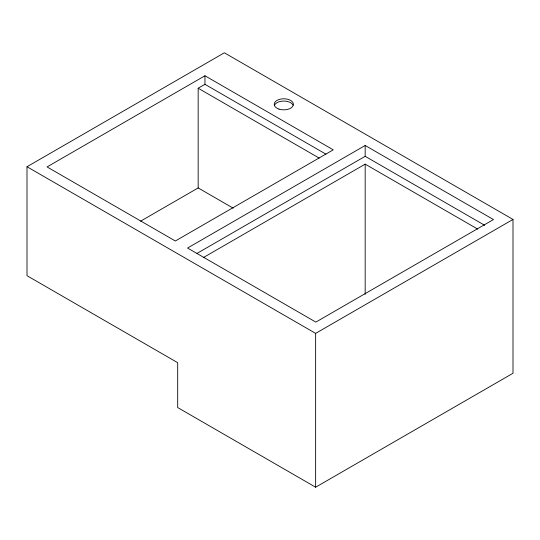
<?xml version="1.0" encoding="UTF-8"?>
<svg xmlns="http://www.w3.org/2000/svg" width="540" height="540" viewBox="0 0 540 540"><rect width="100%" height="100%" fill="white"/><g stroke="black" fill="none" stroke-linecap="round" stroke-linejoin="round"><path stroke-width="0.81" d="M27 166.739L224.363 52.792L513 219.436L513 373.262L315.637 487.208L177.687 407.558L177.687 362.698L27 275.697L27 166.739L315.637 333.382L513 219.436M204.95 75.769L47.061 166.928L175.345 240.989L333.234 149.83L204.95 75.769L204.95 84.314L325.944 154.17M140.582 221.177L198.167 187.934L198.167 88.229L204.95 84.314M365.175 145.483L187.556 248.036L315.839 322.103L493.459 219.55L365.175 145.483L365.175 156.31L197.019 253.395M203.31 257.6L365.175 164.147L477.698 229.109M365.175 156.31L484.718 225.322M198.167 88.229L319.16 158.085M198.167 187.934L233.152 208.136M365.175 164.147L365.175 294.415M315.637 333.382L315.637 487.208M274.529 105.158A9.592 5.542 0 0 1 283.797 101.054A9.592 5.542 0 0 1 293.065 105.158M278.998 109.107A9.592 5.542 0 0 0 293.389 104.314A9.592 5.542 0 0 0 278.998 99.515A9.592 5.542 0 0 0 278.998 109.107"/></g></svg>
